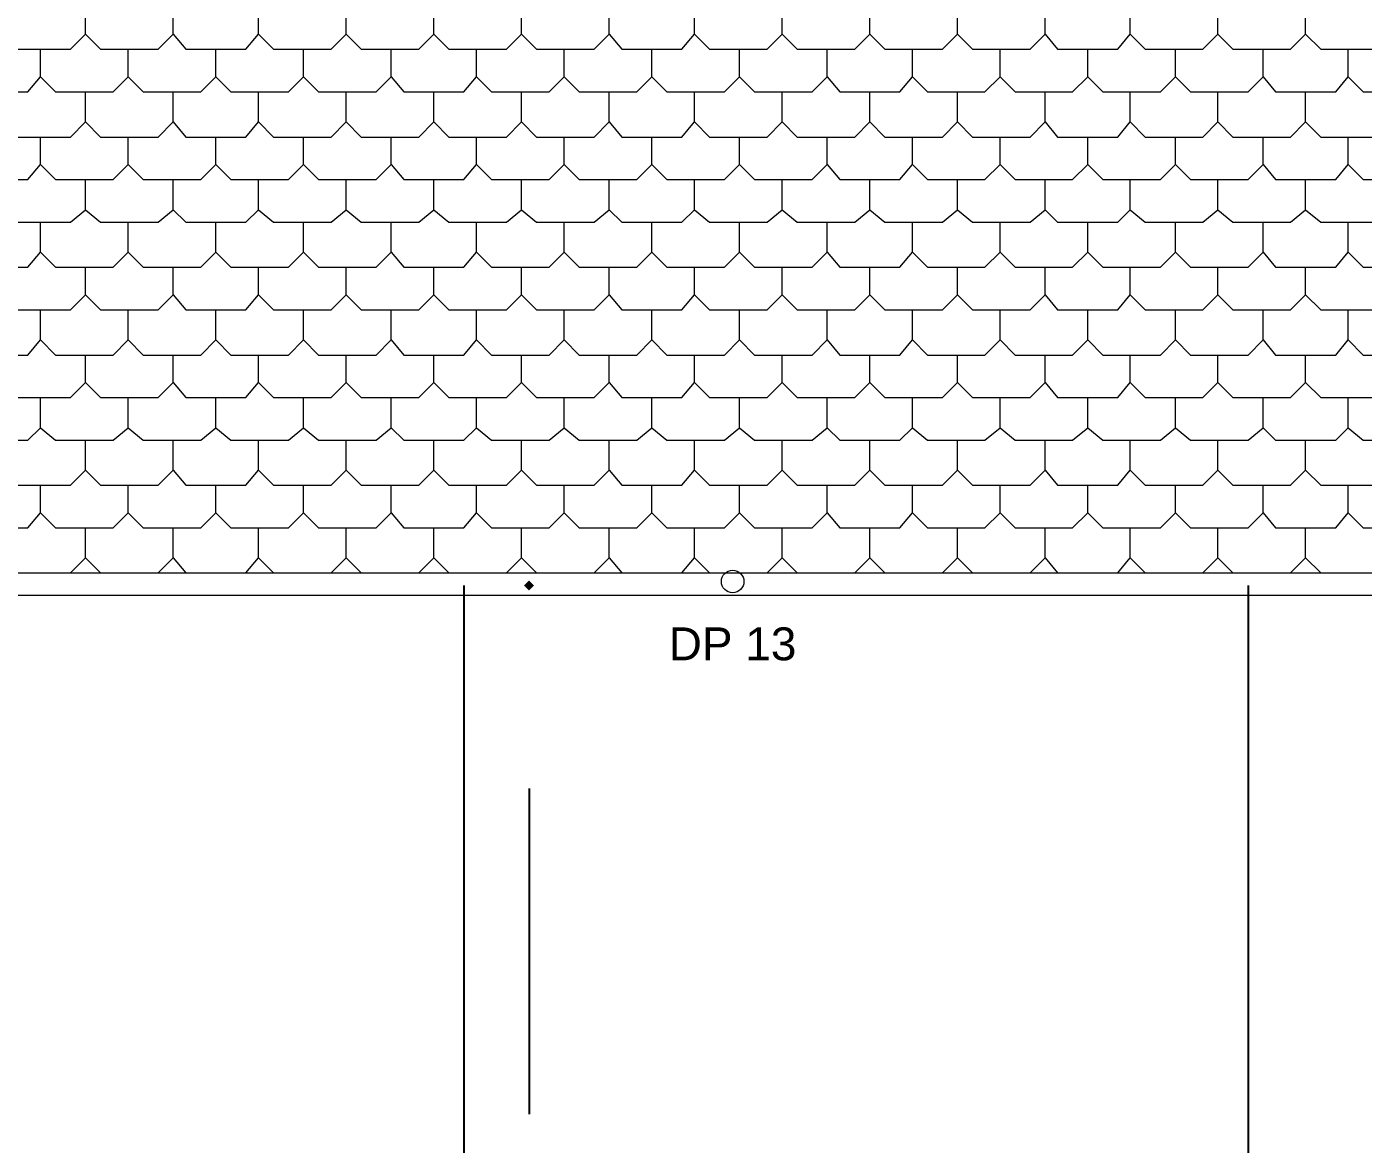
# Model space of a CAD drawing. Header units: millimetres. Extents: x 0 to 80.9, y 0 to 43.9.
# Drawn here: x 40.01 to 46.85, y 9.44 to 15.16 of the extents above; entities that cross this region are included whole.
import ezdxf

# ---------------------------------------------------------------- set-up
doc = ezdxf.new("R2010")
doc.units = ezdxf.units.MM
for name, color, linetype in [('PDF_014408$A$roof_Pen_No__4', 7, 'Continuous'), ('PDF_014408$A$walls.outside_Pen_No__4', 7, 'Continuous'), ('PDF_014408$BL-ROOF', 7, 'Continuous'), ('PDF_014408$PL-SERVICES-STORMWATER', 7, 'Continuous'), ('PDF_Text', 7, 'Continuous')]:
    doc.layers.add(name, color=color, linetype=linetype)
doc.styles.add('PDF ArialMT', font='arial.ttf')

msp = doc.modelspace()

# ---------------------------------------------------------------- hatches: boundary and pattern name
at = {"layer": 'PDF_014408$A$walls.outside_Pen_No__4', "transparency": 33554559}
msp.add_hatch(color=256, dxfattribs=at).paths.add_polyline_path([(42.5826, 12.3221), (42.5697, 12.3093), (42.5569, 12.2965), (42.5697, 12.2837), (42.5826, 12.2709), (42.5954, 12.2837), (42.6082, 12.2965), (42.5954, 12.3093)])

# ---------------------------------------------------------------- linework, layer by layer
at = {"layer": 'PDF_014408$A$roof_Pen_No__4', "lineweight": 25}
msp.add_lwpolyline([(46.2625, 12.2965), (46.2625, 4.3211)], dxfattribs=at)
at = {"layer": 'PDF_014408$A$walls.outside_Pen_No__4', "lineweight": 25}
for points in [[(42.2492, 12.2965), (42.2492, 1.3079)], [(42.5826, 11.2579), (42.5826, 9.591)]]:
    msp.add_lwpolyline(points, dxfattribs=at)
at = {"layer": 'PDF_014408$BL-ROOF', "lineweight": 9}
for points in [[(53.4814, 12.2452), (8.9627, 12.2452), (8.9627, 31.4016), (75.5228, 31.4016), (75.5228, 12.2452), (66.5345, 12.2452)], [(39.8643, 15.1174), (39.9412, 15.0405), (40.2361, 15.0405), (40.313, 15.1174), (40.313, 15.2713)], [(40.313, 15.1174), (40.39, 15.0405), (40.6849, 15.0405), (40.7618, 15.1174), (40.7618, 15.2713)], [(40.7618, 15.1174), (40.8259, 15.0405), (41.1337, 15.0405), (41.1978, 15.1174), (41.1978, 15.2713)], [(41.1978, 15.1174), (41.2747, 15.0405), (41.5696, 15.0405), (41.6465, 15.1174), (41.6465, 15.2713)], [(41.6465, 15.1174), (41.7235, 15.0405), (42.0184, 15.0405), (42.0953, 15.1174), (42.0953, 15.2713)], [(42.0953, 15.1174), (42.1723, 15.0405), (42.4672, 15.0405), (42.5441, 15.1174), (42.5441, 15.2713)], [(42.5441, 15.1174), (42.621, 15.0405), (42.9159, 15.0405), (42.9929, 15.1174), (42.9929, 15.2713)], [(42.9929, 15.1174), (43.057, 15.0405), (43.3647, 15.0405), (43.4288, 15.1174), (43.4288, 15.2713)], [(43.4288, 15.1174), (43.5058, 15.0405), (43.8007, 15.0405), (43.8776, 15.1174), (43.8776, 15.2713)], [(43.8776, 15.1174), (43.9545, 15.0405), (44.2494, 15.0405), (44.3264, 15.1174), (44.3264, 15.2713)], [(44.3264, 15.1174), (44.4033, 15.0405), (44.6982, 15.0405), (44.7752, 15.1174), (44.7752, 15.2713)], [(44.7752, 15.1174), (44.8521, 15.0405), (45.147, 15.0405), (45.2239, 15.1174), (45.2239, 15.2713)], [(45.2239, 15.1174), (45.288, 15.0405), (45.5958, 15.0405), (45.6599, 15.1174), (45.6599, 15.2713)], [(45.6599, 15.1174), (45.7368, 15.0405), (46.0317, 15.0405), (46.1087, 15.1174), (46.1087, 15.2713)], [(46.1087, 15.1174), (46.1856, 15.0405), (46.4805, 15.0405), (46.5574, 15.1174), (46.5574, 15.2713)], [(46.5574, 15.1174), (46.6344, 15.0405), (46.9293, 15.0405), (47.0062, 15.1174), (47.0062, 15.2713)], [(39.6463, 14.8994), (39.7104, 14.8225), (40.0181, 14.8225), (40.0822, 14.8994), (40.0822, 15.0405)], [(40.0822, 14.8994), (40.1592, 14.8225), (40.4541, 14.8225), (40.531, 14.8994), (40.531, 15.0405)], [(40.531, 14.8994), (40.6079, 14.8225), (40.9029, 14.8225), (40.9798, 14.8994), (40.9798, 15.0405)], [(40.9798, 14.8994), (41.0567, 14.8225), (41.3516, 14.8225), (41.4286, 14.8994), (41.4286, 15.0405)], [(41.4286, 14.8994), (41.5055, 14.8225), (41.8004, 14.8225), (41.8773, 14.8994), (41.8773, 15.0405)], [(41.8773, 14.8994), (41.9415, 14.8225), (42.2492, 14.8225), (42.3133, 14.8994), (42.3133, 15.0405)], [(42.3133, 14.8994), (42.3902, 14.8225), (42.6851, 14.8225), (42.7621, 14.8994), (42.7621, 15.0405)], [(42.7621, 14.8994), (42.839, 14.8225), (43.1339, 14.8225), (43.2109, 14.8994), (43.2109, 15.0405)], [(43.2109, 14.8994), (43.2878, 14.8225), (43.5827, 14.8225), (43.6596, 14.8994), (43.6596, 15.0405)], [(43.6596, 14.8994), (43.7366, 14.8225), (44.0315, 14.8225), (44.1084, 14.8994), (44.1084, 15.0405)], [(44.1084, 14.8994), (44.1725, 14.8225), (44.4802, 14.8225), (44.5444, 14.8994), (44.5444, 15.0405)], [(44.5444, 14.8994), (44.6213, 14.8225), (44.9162, 14.8225), (44.9931, 14.8994), (44.9931, 15.0405)], [(44.9931, 14.8994), (45.0701, 14.8225), (45.365, 14.8225), (45.4419, 14.8994), (45.4419, 15.0405)], [(45.4419, 14.8994), (45.5188, 14.8225), (45.8138, 14.8225), (45.8907, 14.8994), (45.8907, 15.0405)], [(45.8907, 14.8994), (45.9676, 14.8225), (46.2625, 14.8225), (46.3395, 14.8994), (46.3395, 15.0405)], [(46.3395, 14.8994), (46.4036, 14.8225), (46.7113, 14.8225), (46.7754, 14.8994), (46.7754, 15.0405)], [(46.7754, 14.8994), (46.8524, 14.8225), (47.1473, 14.8225), (47.2242, 14.8994), (47.2242, 15.0405)], [(39.8643, 14.6686), (39.9412, 14.5917), (40.2361, 14.5917), (40.313, 14.6686), (40.313, 14.8225)], [(40.313, 14.6686), (40.39, 14.5917), (40.6849, 14.5917), (40.7618, 14.6686), (40.7618, 14.8225)], [(40.7618, 14.6686), (40.8259, 14.5917), (41.1337, 14.5917), (41.1978, 14.6686), (41.1978, 14.8225)], [(41.1978, 14.6686), (41.2747, 14.5917), (41.5696, 14.5917), (41.6465, 14.6686), (41.6465, 14.8225)], [(41.6465, 14.6686), (41.7235, 14.5917), (42.0184, 14.5917), (42.0953, 14.6686), (42.0953, 14.8225)], [(42.0953, 14.6686), (42.1723, 14.5917), (42.4672, 14.5917), (42.5441, 14.6686), (42.5441, 14.8225)], [(42.5441, 14.6686), (42.621, 14.5917), (42.9159, 14.5917), (42.9929, 14.6686), (42.9929, 14.8225)], [(42.9929, 14.6686), (43.057, 14.5917), (43.3647, 14.5917), (43.4288, 14.6686), (43.4288, 14.8225)], [(43.4288, 14.6686), (43.5058, 14.5917), (43.8007, 14.5917), (43.8776, 14.6686), (43.8776, 14.8225)], [(43.8776, 14.6686), (43.9545, 14.5917), (44.2494, 14.5917), (44.3264, 14.6686), (44.3264, 14.8225)], [(44.3264, 14.6686), (44.4033, 14.5917), (44.6982, 14.5917), (44.7752, 14.6686), (44.7752, 14.8225)], [(44.7752, 14.6686), (44.8521, 14.5917), (45.147, 14.5917), (45.2239, 14.6686), (45.2239, 14.8225)], [(45.2239, 14.6686), (45.288, 14.5917), (45.5958, 14.5917), (45.6599, 14.6686), (45.6599, 14.8225)], [(45.6599, 14.6686), (45.7368, 14.5917), (46.0317, 14.5917), (46.1087, 14.6686), (46.1087, 14.8225)], [(46.1087, 14.6686), (46.1856, 14.5917), (46.4805, 14.5917), (46.5574, 14.6686), (46.5574, 14.8225)], [(46.5574, 14.6686), (46.6344, 14.5917), (46.9293, 14.5917), (47.0062, 14.6686), (47.0062, 14.8225)], [(39.6463, 14.4506), (39.7104, 14.3737), (40.0181, 14.3737), (40.0822, 14.4506), (40.0822, 14.5917)], [(40.0822, 14.4506), (40.1592, 14.3737), (40.4541, 14.3737), (40.531, 14.4506), (40.531, 14.5917)], [(40.531, 14.4506), (40.6079, 14.3737), (40.9029, 14.3737), (40.9798, 14.4506), (40.9798, 14.5917)], [(40.9798, 14.4506), (41.0567, 14.3737), (41.3516, 14.3737), (41.4286, 14.4506), (41.4286, 14.5917)], [(41.4286, 14.4506), (41.5055, 14.3737), (41.8004, 14.3737), (41.8773, 14.4506), (41.8773, 14.5917)], [(41.8773, 14.4506), (41.9415, 14.3737), (42.2492, 14.3737), (42.3133, 14.4506), (42.3133, 14.5917)], [(42.3133, 14.4506), (42.3902, 14.3737), (42.6851, 14.3737), (42.7621, 14.4506), (42.7621, 14.5917)], [(42.7621, 14.4506), (42.839, 14.3737), (43.1339, 14.3737), (43.2109, 14.4506), (43.2109, 14.5917)], [(43.2109, 14.4506), (43.2878, 14.3737), (43.5827, 14.3737), (43.6596, 14.4506), (43.6596, 14.5917)], [(43.6596, 14.4506), (43.7366, 14.3737), (44.0315, 14.3737), (44.1084, 14.4506), (44.1084, 14.5917)], [(44.1084, 14.4506), (44.1725, 14.3737), (44.4802, 14.3737), (44.5444, 14.4506), (44.5444, 14.5917)], [(44.5444, 14.4506), (44.6213, 14.3737), (44.9162, 14.3737), (44.9931, 14.4506), (44.9931, 14.5917)], [(44.9931, 14.4506), (45.0701, 14.3737), (45.365, 14.3737), (45.4419, 14.4506), (45.4419, 14.5917)], [(45.4419, 14.4506), (45.5188, 14.3737), (45.8138, 14.3737), (45.8907, 14.4506), (45.8907, 14.5917)], [(45.8907, 14.4506), (45.9676, 14.3737), (46.2625, 14.3737), (46.3395, 14.4506), (46.3395, 14.5917)], [(46.3395, 14.4506), (46.4036, 14.3737), (46.7113, 14.3737), (46.7754, 14.4506), (46.7754, 14.5917)], [(46.7754, 14.4506), (46.8524, 14.3737), (47.1473, 14.3737), (47.2242, 14.4506), (47.2242, 14.5917)], [(39.8643, 14.2198), (39.9412, 14.1557), (40.2361, 14.1557), (40.313, 14.2198), (40.313, 14.3737)], [(40.313, 14.2198), (40.39, 14.1557), (40.6849, 14.1557), (40.7618, 14.2198), (40.7618, 14.3737)], [(40.7618, 14.2198), (40.8259, 14.1557), (41.1337, 14.1557), (41.1978, 14.2198), (41.1978, 14.3737)], [(41.1978, 14.2198), (41.2747, 14.1557), (41.5696, 14.1557), (41.6465, 14.2198), (41.6465, 14.3737)], [(41.6465, 14.2198), (41.7235, 14.1557), (42.0184, 14.1557), (42.0953, 14.2198), (42.0953, 14.3737)], [(42.0953, 14.2198), (42.1723, 14.1557), (42.4672, 14.1557), (42.5441, 14.2198), (42.5441, 14.3737)], [(42.5441, 14.2198), (42.621, 14.1557), (42.9159, 14.1557), (42.9929, 14.2198), (42.9929, 14.3737)], [(42.9929, 14.2198), (43.057, 14.1557), (43.3647, 14.1557), (43.4288, 14.2198), (43.4288, 14.3737)], [(43.4288, 14.2198), (43.5058, 14.1557), (43.8007, 14.1557), (43.8776, 14.2198), (43.8776, 14.3737)], [(43.8776, 14.2198), (43.9545, 14.1557), (44.2494, 14.1557), (44.3264, 14.2198), (44.3264, 14.3737)], [(44.3264, 14.2198), (44.4033, 14.1557), (44.6982, 14.1557), (44.7752, 14.2198), (44.7752, 14.3737)], [(44.7752, 14.2198), (44.8521, 14.1557), (45.147, 14.1557), (45.2239, 14.2198), (45.2239, 14.3737)], [(45.2239, 14.2198), (45.288, 14.1557), (45.5958, 14.1557), (45.6599, 14.2198), (45.6599, 14.3737)], [(45.6599, 14.2198), (45.7368, 14.1557), (46.0317, 14.1557), (46.1087, 14.2198), (46.1087, 14.3737)], [(46.1087, 14.2198), (46.1856, 14.1557), (46.4805, 14.1557), (46.5574, 14.2198), (46.5574, 14.3737)], [(46.5574, 14.2198), (46.6344, 14.1557), (46.9293, 14.1557), (47.0062, 14.2198), (47.0062, 14.3737)], [(39.6463, 14.0019), (39.7104, 13.9249), (40.0181, 13.9249), (40.0822, 14.0019), (40.0822, 14.1557)], [(40.0822, 14.0019), (40.1592, 13.9249), (40.4541, 13.9249), (40.531, 14.0019), (40.531, 14.1557)], [(40.531, 14.0019), (40.6079, 13.9249), (40.9029, 13.9249), (40.9798, 14.0019), (40.9798, 14.1557)], [(40.9798, 14.0019), (41.0567, 13.9249), (41.3516, 13.9249), (41.4286, 14.0019), (41.4286, 14.1557)], [(41.4286, 14.0019), (41.5055, 13.9249), (41.8004, 13.9249), (41.8773, 14.0019), (41.8773, 14.1557)], [(41.8773, 14.0019), (41.9415, 13.9249), (42.2492, 13.9249), (42.3133, 14.0019), (42.3133, 14.1557)], [(42.3133, 14.0019), (42.3902, 13.9249), (42.6851, 13.9249), (42.7621, 14.0019), (42.7621, 14.1557)], [(42.7621, 14.0019), (42.839, 13.9249), (43.1339, 13.9249), (43.2109, 14.0019), (43.2109, 14.1557)], [(43.2109, 14.0019), (43.2878, 13.9249), (43.5827, 13.9249), (43.6596, 14.0019), (43.6596, 14.1557)], [(43.6596, 14.0019), (43.7366, 13.9249), (44.0315, 13.9249), (44.1084, 14.0019), (44.1084, 14.1557)], [(44.1084, 14.0019), (44.1725, 13.9249), (44.4802, 13.9249), (44.5444, 14.0019), (44.5444, 14.1557)], [(44.5444, 14.0019), (44.6213, 13.9249), (44.9162, 13.9249), (44.9931, 14.0019), (44.9931, 14.1557)], [(44.9931, 14.0019), (45.0701, 13.9249), (45.365, 13.9249), (45.4419, 14.0019), (45.4419, 14.1557)], [(45.4419, 14.0019), (45.5188, 13.9249), (45.8138, 13.9249), (45.8907, 14.0019), (45.8907, 14.1557)], [(45.8907, 14.0019), (45.9676, 13.9249), (46.2625, 13.9249), (46.3395, 14.0019), (46.3395, 14.1557)], [(46.3395, 14.0019), (46.4036, 13.9249), (46.7113, 13.9249), (46.7754, 14.0019), (46.7754, 14.1557)], [(46.7754, 14.0019), (46.8524, 13.9249), (47.1473, 13.9249), (47.2242, 14.0019), (47.2242, 14.1557)], [(39.8643, 13.7839), (39.9412, 13.7069), (40.2361, 13.7069), (40.313, 13.7839), (40.313, 13.9249)], [(40.313, 13.7839), (40.39, 13.7069), (40.6849, 13.7069), (40.7618, 13.7839), (40.7618, 13.9249)], [(40.7618, 13.7839), (40.8259, 13.7069), (41.1337, 13.7069), (41.1978, 13.7839), (41.1978, 13.9249)], [(41.1978, 13.7839), (41.2747, 13.7069), (41.5696, 13.7069), (41.6465, 13.7839), (41.6465, 13.9249)], [(41.6465, 13.7839), (41.7235, 13.7069), (42.0184, 13.7069), (42.0953, 13.7839), (42.0953, 13.9249)], [(42.0953, 13.7839), (42.1723, 13.7069), (42.4672, 13.7069), (42.5441, 13.7839), (42.5441, 13.9249)], [(42.5441, 13.7839), (42.621, 13.7069), (42.9159, 13.7069), (42.9929, 13.7839), (42.9929, 13.9249)], [(42.9929, 13.7839), (43.057, 13.7069), (43.3647, 13.7069), (43.4288, 13.7839), (43.4288, 13.9249)], [(43.4288, 13.7839), (43.5058, 13.7069), (43.8007, 13.7069), (43.8776, 13.7839), (43.8776, 13.9249)], [(43.8776, 13.7839), (43.9545, 13.7069), (44.2494, 13.7069), (44.3264, 13.7839), (44.3264, 13.9249)], [(44.3264, 13.7839), (44.4033, 13.7069), (44.6982, 13.7069), (44.7752, 13.7839), (44.7752, 13.9249)], [(44.7752, 13.7839), (44.8521, 13.7069), (45.147, 13.7069), (45.2239, 13.7839), (45.2239, 13.9249)], [(45.2239, 13.7839), (45.288, 13.7069), (45.5958, 13.7069), (45.6599, 13.7839), (45.6599, 13.9249)], [(45.6599, 13.7839), (45.7368, 13.7069), (46.0317, 13.7069), (46.1087, 13.7839), (46.1087, 13.9249)], [(46.1087, 13.7839), (46.1856, 13.7069), (46.4805, 13.7069), (46.5574, 13.7839), (46.5574, 13.9249)], [(46.5574, 13.7839), (46.6344, 13.7069), (46.9293, 13.7069), (47.0062, 13.7839), (47.0062, 13.9249)], [(39.6463, 13.5531), (39.7104, 13.4761), (40.0181, 13.4761), (40.0822, 13.5531), (40.0822, 13.7069)], [(40.0822, 13.5531), (40.1592, 13.4761), (40.4541, 13.4761), (40.531, 13.5531), (40.531, 13.7069)], [(40.531, 13.5531), (40.6079, 13.4761), (40.9029, 13.4761), (40.9798, 13.5531), (40.9798, 13.7069)], [(40.9798, 13.5531), (41.0567, 13.4761), (41.3516, 13.4761), (41.4286, 13.5531), (41.4286, 13.7069)], [(41.4286, 13.5531), (41.5055, 13.4761), (41.8004, 13.4761), (41.8773, 13.5531), (41.8773, 13.7069)], [(41.8773, 13.5531), (41.9415, 13.4761), (42.2492, 13.4761), (42.3133, 13.5531), (42.3133, 13.7069)], [(42.3133, 13.5531), (42.3902, 13.4761), (42.6851, 13.4761), (42.7621, 13.5531), (42.7621, 13.7069)], [(42.7621, 13.5531), (42.839, 13.4761), (43.1339, 13.4761), (43.2109, 13.5531), (43.2109, 13.7069)], [(43.2109, 13.5531), (43.2878, 13.4761), (43.5827, 13.4761), (43.6596, 13.5531), (43.6596, 13.7069)], [(43.6596, 13.5531), (43.7366, 13.4761), (44.0315, 13.4761), (44.1084, 13.5531), (44.1084, 13.7069)], [(44.1084, 13.5531), (44.1725, 13.4761), (44.4802, 13.4761), (44.5444, 13.5531), (44.5444, 13.7069)], [(44.5444, 13.5531), (44.6213, 13.4761), (44.9162, 13.4761), (44.9931, 13.5531), (44.9931, 13.7069)], [(44.9931, 13.5531), (45.0701, 13.4761), (45.365, 13.4761), (45.4419, 13.5531), (45.4419, 13.7069)], [(45.4419, 13.5531), (45.5188, 13.4761), (45.8138, 13.4761), (45.8907, 13.5531), (45.8907, 13.7069)], [(45.8907, 13.5531), (45.9676, 13.4761), (46.2625, 13.4761), (46.3395, 13.5531), (46.3395, 13.7069)], [(46.3395, 13.5531), (46.4036, 13.4761), (46.7113, 13.4761), (46.7754, 13.5531), (46.7754, 13.7069)], [(46.7754, 13.5531), (46.8524, 13.4761), (47.1473, 13.4761), (47.2242, 13.5531), (47.2242, 13.7069)], [(39.8643, 13.3351), (39.9412, 13.2582), (40.2361, 13.2582), (40.313, 13.3351), (40.313, 13.4761)], [(40.313, 13.3351), (40.39, 13.2582), (40.6849, 13.2582), (40.7618, 13.3351), (40.7618, 13.4761)], [(40.7618, 13.3351), (40.8259, 13.2582), (41.1337, 13.2582), (41.1978, 13.3351), (41.1978, 13.4761)], [(41.1978, 13.3351), (41.2747, 13.2582), (41.5696, 13.2582), (41.6465, 13.3351), (41.6465, 13.4761)], [(41.6465, 13.3351), (41.7235, 13.2582), (42.0184, 13.2582), (42.0953, 13.3351), (42.0953, 13.4761)], [(42.0953, 13.3351), (42.1723, 13.2582), (42.4672, 13.2582), (42.5441, 13.3351), (42.5441, 13.4761)], [(42.5441, 13.3351), (42.621, 13.2582), (42.9159, 13.2582), (42.9929, 13.3351), (42.9929, 13.4761)], [(42.9929, 13.3351), (43.057, 13.2582), (43.3647, 13.2582), (43.4288, 13.3351), (43.4288, 13.4761)], [(43.4288, 13.3351), (43.5058, 13.2582), (43.8007, 13.2582), (43.8776, 13.3351), (43.8776, 13.4761)], [(43.8776, 13.3351), (43.9545, 13.2582), (44.2494, 13.2582), (44.3264, 13.3351), (44.3264, 13.4761)], [(44.3264, 13.3351), (44.4033, 13.2582), (44.6982, 13.2582), (44.7752, 13.3351), (44.7752, 13.4761)], [(44.7752, 13.3351), (44.8521, 13.2582), (45.147, 13.2582), (45.2239, 13.3351), (45.2239, 13.4761)], [(45.2239, 13.3351), (45.288, 13.2582), (45.5958, 13.2582), (45.6599, 13.3351), (45.6599, 13.4761)], [(45.6599, 13.3351), (45.7368, 13.2582), (46.0317, 13.2582), (46.1087, 13.3351), (46.1087, 13.4761)], [(46.1087, 13.3351), (46.1856, 13.2582), (46.4805, 13.2582), (46.5574, 13.3351), (46.5574, 13.4761)], [(46.5574, 13.3351), (46.6344, 13.2582), (46.9293, 13.2582), (47.0062, 13.3351), (47.0062, 13.4761)], [(39.6463, 13.1043), (39.7104, 13.0402), (40.0181, 13.0402), (40.0822, 13.1043), (40.0822, 13.2582)], [(40.0822, 13.1043), (40.1592, 13.0402), (40.4541, 13.0402), (40.531, 13.1043), (40.531, 13.2582)], [(40.531, 13.1043), (40.6079, 13.0402), (40.9029, 13.0402), (40.9798, 13.1043), (40.9798, 13.2582)], [(40.9798, 13.1043), (41.0567, 13.0402), (41.3516, 13.0402), (41.4286, 13.1043), (41.4286, 13.2582)], [(41.4286, 13.1043), (41.5055, 13.0402), (41.8004, 13.0402), (41.8773, 13.1043), (41.8773, 13.2582)], [(41.8773, 13.1043), (41.9415, 13.0402), (42.2492, 13.0402), (42.3133, 13.1043), (42.3133, 13.2582)], [(42.3133, 13.1043), (42.3902, 13.0402), (42.6851, 13.0402), (42.7621, 13.1043), (42.7621, 13.2582)], [(42.7621, 13.1043), (42.839, 13.0402), (43.1339, 13.0402), (43.2109, 13.1043), (43.2109, 13.2582)], [(43.2109, 13.1043), (43.2878, 13.0402), (43.5827, 13.0402), (43.6596, 13.1043), (43.6596, 13.2582)], [(43.6596, 13.1043), (43.7366, 13.0402), (44.0315, 13.0402), (44.1084, 13.1043), (44.1084, 13.2582)], [(44.1084, 13.1043), (44.1725, 13.0402), (44.4802, 13.0402), (44.5444, 13.1043), (44.5444, 13.2582)], [(44.5444, 13.1043), (44.6213, 13.0402), (44.9162, 13.0402), (44.9931, 13.1043), (44.9931, 13.2582)], [(44.9931, 13.1043), (45.0701, 13.0402), (45.365, 13.0402), (45.4419, 13.1043), (45.4419, 13.2582)], [(45.4419, 13.1043), (45.5188, 13.0402), (45.8138, 13.0402), (45.8907, 13.1043), (45.8907, 13.2582)], [(45.8907, 13.1043), (45.9676, 13.0402), (46.2625, 13.0402), (46.3395, 13.1043), (46.3395, 13.2582)], [(46.3395, 13.1043), (46.4036, 13.0402), (46.7113, 13.0402), (46.7754, 13.1043), (46.7754, 13.2582)], [(46.7754, 13.1043), (46.8524, 13.0402), (47.1473, 13.0402), (47.2242, 13.1043), (47.2242, 13.2582)], [(39.8643, 12.8863), (39.9412, 12.8094), (40.2361, 12.8094), (40.313, 12.8863), (40.313, 13.0402)], [(40.313, 12.8863), (40.39, 12.8094), (40.6849, 12.8094), (40.7618, 12.8863), (40.7618, 13.0402)], [(40.7618, 12.8863), (40.8259, 12.8094), (41.1337, 12.8094), (41.1978, 12.8863), (41.1978, 13.0402)], [(41.1978, 12.8863), (41.2747, 12.8094), (41.5696, 12.8094), (41.6465, 12.8863), (41.6465, 13.0402)], [(41.6465, 12.8863), (41.7235, 12.8094), (42.0184, 12.8094), (42.0953, 12.8863), (42.0953, 13.0402)], [(42.0953, 12.8863), (42.1723, 12.8094), (42.4672, 12.8094), (42.5441, 12.8863), (42.5441, 13.0402)], [(42.5441, 12.8863), (42.621, 12.8094), (42.9159, 12.8094), (42.9929, 12.8863), (42.9929, 13.0402)], [(42.9929, 12.8863), (43.057, 12.8094), (43.3647, 12.8094), (43.4288, 12.8863), (43.4288, 13.0402)], [(43.4288, 12.8863), (43.5058, 12.8094), (43.8007, 12.8094), (43.8776, 12.8863), (43.8776, 13.0402)], [(43.8776, 12.8863), (43.9545, 12.8094), (44.2494, 12.8094), (44.3264, 12.8863), (44.3264, 13.0402)], [(44.3264, 12.8863), (44.4033, 12.8094), (44.6982, 12.8094), (44.7752, 12.8863), (44.7752, 13.0402)], [(44.7752, 12.8863), (44.8521, 12.8094), (45.147, 12.8094), (45.2239, 12.8863), (45.2239, 13.0402)], [(45.2239, 12.8863), (45.288, 12.8094), (45.5958, 12.8094), (45.6599, 12.8863), (45.6599, 13.0402)], [(45.6599, 12.8863), (45.7368, 12.8094), (46.0317, 12.8094), (46.1087, 12.8863), (46.1087, 13.0402)], [(46.1087, 12.8863), (46.1856, 12.8094), (46.4805, 12.8094), (46.5574, 12.8863), (46.5574, 13.0402)], [(46.5574, 12.8863), (46.6344, 12.8094), (46.9293, 12.8094), (47.0062, 12.8863), (47.0062, 13.0402)], [(39.6463, 12.6683), (39.7104, 12.5914), (40.0181, 12.5914), (40.0822, 12.6683), (40.0822, 12.8094)], [(40.0822, 12.6683), (40.1592, 12.5914), (40.4541, 12.5914), (40.531, 12.6683), (40.531, 12.8094)], [(40.531, 12.6683), (40.6079, 12.5914), (40.9029, 12.5914), (40.9798, 12.6683), (40.9798, 12.8094)], [(40.9798, 12.6683), (41.0567, 12.5914), (41.3516, 12.5914), (41.4286, 12.6683), (41.4286, 12.8094)], [(41.4286, 12.6683), (41.5055, 12.5914), (41.8004, 12.5914), (41.8773, 12.6683), (41.8773, 12.8094)], [(41.8773, 12.6683), (41.9415, 12.5914), (42.2492, 12.5914), (42.3133, 12.6683), (42.3133, 12.8094)], [(42.3133, 12.6683), (42.3902, 12.5914), (42.6851, 12.5914), (42.7621, 12.6683), (42.7621, 12.8094)], [(42.7621, 12.6683), (42.839, 12.5914), (43.1339, 12.5914), (43.2109, 12.6683), (43.2109, 12.8094)], [(43.2109, 12.6683), (43.2878, 12.5914), (43.5827, 12.5914), (43.6596, 12.6683), (43.6596, 12.8094)], [(43.6596, 12.6683), (43.7366, 12.5914), (44.0315, 12.5914), (44.1084, 12.6683), (44.1084, 12.8094)], [(44.1084, 12.6683), (44.1725, 12.5914), (44.4802, 12.5914), (44.5444, 12.6683), (44.5444, 12.8094)], [(44.5444, 12.6683), (44.6213, 12.5914), (44.9162, 12.5914), (44.9931, 12.6683), (44.9931, 12.8094)], [(44.9931, 12.6683), (45.0701, 12.5914), (45.365, 12.5914), (45.4419, 12.6683), (45.4419, 12.8094)], [(45.4419, 12.6683), (45.5188, 12.5914), (45.8138, 12.5914), (45.8907, 12.6683), (45.8907, 12.8094)], [(45.8907, 12.6683), (45.9676, 12.5914), (46.2625, 12.5914), (46.3395, 12.6683), (46.3395, 12.8094)], [(46.3395, 12.6683), (46.4036, 12.5914), (46.7113, 12.5914), (46.7754, 12.6683), (46.7754, 12.8094)], [(46.7754, 12.6683), (46.8524, 12.5914), (47.1473, 12.5914), (47.2242, 12.6683), (47.2242, 12.8094)], [(40.2361, 12.3606), (40.313, 12.4375), (40.313, 12.5914)], [(40.6849, 12.3606), (40.7618, 12.4375), (40.7618, 12.5914)], [(41.1337, 12.3606), (41.1978, 12.4375), (41.1978, 12.5914)], [(41.5696, 12.3606), (41.6465, 12.4375), (41.6465, 12.5914)], [(42.0184, 12.3606), (42.0953, 12.4375), (42.0953, 12.5914)], [(42.4672, 12.3606), (42.5441, 12.4375), (42.5441, 12.5914)], [(42.9159, 12.3606), (42.9929, 12.4375), (42.9929, 12.5914)], [(43.3647, 12.3606), (43.4288, 12.4375), (43.4288, 12.5914)], [(43.8007, 12.3606), (43.8776, 12.4375), (43.8776, 12.5914)], [(44.2494, 12.3606), (44.3264, 12.4375), (44.3264, 12.5914)], [(44.6982, 12.3606), (44.7752, 12.4375), (44.7752, 12.5914)], [(45.147, 12.3606), (45.2239, 12.4375), (45.2239, 12.5914)], [(45.5958, 12.3606), (45.6599, 12.4375), (45.6599, 12.5914)], [(46.0317, 12.3606), (46.1087, 12.4375), (46.1087, 12.5914)], [(46.4805, 12.3606), (46.5574, 12.4375), (46.5574, 12.5914)], [(40.313, 12.4375), (40.39, 12.3606)], [(40.7618, 12.4375), (40.8259, 12.3606)], [(41.1978, 12.4375), (41.2747, 12.3606)], [(41.6465, 12.4375), (41.7235, 12.3606)], [(42.0953, 12.4375), (42.1723, 12.3606)], [(42.5441, 12.4375), (42.621, 12.3606)], [(42.9929, 12.4375), (43.057, 12.3606)], [(43.4288, 12.4375), (43.5058, 12.3606)], [(43.8776, 12.4375), (43.9545, 12.3606)], [(44.3264, 12.4375), (44.4033, 12.3606)], [(44.7752, 12.4375), (44.8521, 12.3606)], [(45.2239, 12.4375), (45.288, 12.3606)], [(45.6599, 12.4375), (45.7368, 12.3606)], [(46.1087, 12.4375), (46.1856, 12.3606)], [(46.5574, 12.4375), (46.6344, 12.3606)], [(40.0822, 12.3606), (40.0822, 12.3606)], [(40.531, 12.3606), (40.531, 12.3606)], [(40.9798, 12.3606), (40.9798, 12.3606)], [(41.4286, 12.3606), (41.4286, 12.3606)], [(41.8773, 12.3606), (41.8773, 12.3606)], [(42.3133, 12.3606), (42.3133, 12.3606)], [(42.7621, 12.3606), (42.7621, 12.3606)], [(43.2109, 12.3606), (43.2109, 12.3606)], [(43.6596, 12.3606), (43.6596, 12.3606)], [(44.1084, 12.3606), (44.1084, 12.3606)], [(44.5444, 12.3606), (44.5444, 12.3606)], [(44.9931, 12.3606), (44.9931, 12.3606)], [(45.4419, 12.3606), (45.4419, 12.3606)], [(45.8907, 12.3606), (45.8907, 12.3606)], [(46.3395, 12.3606), (46.3395, 12.3606)], [(46.7754, 12.3606), (46.7754, 12.3606)]]:
    msp.add_lwpolyline(points, dxfattribs=at)
msp.add_lwpolyline([(53.4814, 12.3606), (53.4814, 20.8361), (49.2758, 20.8361), (49.2758, 20.8104), (26.2342, 20.8104), (26.2342, 21.8234), (18.5409, 21.8234), (9.0781, 12.3606)], close=True, dxfattribs=at)
at = {"layer": 'PDF_014408$PL-SERVICES-STORMWATER', "lineweight": 0}
msp.add_circle((43.6247, 12.3173), 0.0577, dxfattribs=at)

# ---------------------------------------------------------------- texts
at = {"layer": 'PDF_Text', "insert": (43.2977, 11.9969), "char_height": 0.1683, "attachment_point": 4, "style": 'PDF ArialMT'}
msp.add_mtext('DP 13', dxfattribs=at)

doc.saveas('drawing.dxf')
